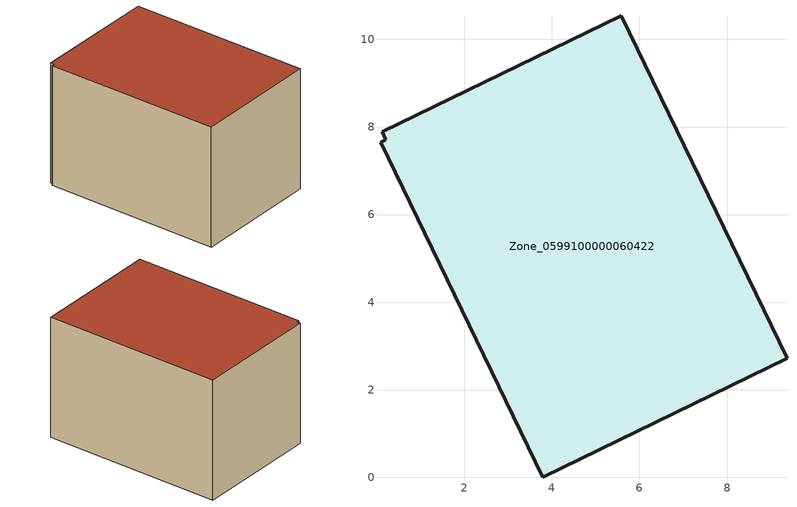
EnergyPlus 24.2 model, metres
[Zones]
Zone_0599100000060422
 floor ground (C_G): 0.12,7.89 5.58,10.54 9.37,2.72 3.79,0 0.08,7.66 0.2,7.71 z0
 wall outside (C_F): 9.37,2.72 5.58,10.54 0.12,7.89 0.2,7.71 0.08,7.66 3.79,0 9.37,2.72 z0:5.87
 roof outside (C_R): 5.58,10.54 0.12,7.89 0.2,7.71 0.08,7.66 3.79,0 9.37,2.72 z5.87
[BUILDING]
Pand.0599100000060422: North Axis=0; Terrain=City; Loads Convergence Tolerance Value=0.04; Temperature Convergence Tolerance Value=0.4; Solar Distribution=FullExterior; Maximum Number of Warmup Days=25; Minimum Number of Warmup Days=1
[Site:Location]
Rotterdam.The.Hague.AP_ZH_NLD Design_Conditions: Latitude=51.96; Longitude=4.45; Time Zone=1; Elevation=-4.5
[SITE:GROUNDTEMPERATURE:BUILDINGSURFACE]
18, 18, 18, 18, 18, 18, 18, 18, 18, 18, 18, 18
[MATERIAL] Thermal Absorptance=0.9; Solar Absorptance=0.7; Visible Absorptance=0.7
Name | Roughness | Thickness | Conductivity | Density | Specific Heat
G.TI.1946-1964 | MediumSmooth | 0.15 | 1 | 540 | 1210
F.TI.1946-1964 | Rough | 0.3 | 0.857143 | 1920 | 840
R.TI.1946-1964 | MediumRough | 0.2 | 0.277778 | 1500 | 1000
[CONSTRUCTION]
C_G: G.TI.1946-1964
C_F: F.TI.1946-1964
C_R: R.TI.1946-1964
[ZONE]
Zone_0599100000060422: Type=1; Multiplier=1; Ceiling Height=Autocalculate; Volume=Autocalculate; Floor Area=autocalculate; Part of Total Floor Area=Yes
[ZONEINFILTRATION:DESIGNFLOWRATE]
Infil_Zone_0599100000060422: Zone or ZoneList or Space or SpaceList=Zone_0599100000060422; Schedule=AlwaysOn; Design Flow Rate Calculation Method=Flow/Area; Flow Rate per Floor Area=0.003; Constant Term Coefficient=1; Temperature Term Coefficient=0; Velocity Term Coefficient=0; Velocity Squared Term Coefficient=0
[HVACTEMPLATE:ZONE:IDEALLOADSAIRSYSTEM]
Zone_0599100000060422: Maximum Heating Supply Air Temperature=50; Minimum Cooling Supply Air Temperature=13; Maximum Heating Supply Air Humidity Ratio=0.0156; Minimum Cooling Supply Air Humidity Ratio=0.0077; Heating Limit=NoLimit; Cooling Limit=NoLimit; Dehumidification Control Type=ConstantSensibleHeatRatio; Cooling Sensible Heat Ratio=0.7; Dehumidification Setpoint=60; Humidification Control Type=None; Humidification Setpoint=30; Outdoor Air Method=None; Outdoor Air Flow Rate per Person=0.00944; Outdoor Air Flow Rate per Zone Floor Area=0; Outdoor Air Flow Rate per Zone=0; Demand Controlled Ventilation Type=None; Outdoor Air Economizer Type=NoEconomizer; Heat Recovery Type=None; Sensible Heat Recovery Effectiveness=0.7; Latent Heat Recovery Effectiveness=0.65
[ZONECONTROL:THERMOSTAT]
ThermostatControl_Zone_0599100000060422: Zone or ZoneList=Zone_0599100000060422; Control Type Schedule=DualSetpointControlType; Control 1=Thermostat_Zone_0599100000060422; Temperature Difference Between Cutout And Setpoint=0
[THERMOSTATSETPOINT:DUALSETPOINT]
Thermostat_Zone_0599100000060422: Heating Setpoint Temperature Schedule=HeatingSetpoint_Zone_0599100000060422; Cooling Setpoint Temperature Schedule=CoolingSetpoint_Zone_0599100000060422
[SCHEDULE:COMPACT]
HeatingSetpoint_Zone_0599100000060422: Through: 12/31, For: AllDays, Until: 24:00, 21
CoolingSetpoint_Zone_0599100000060422: Through: 12/31, For: AllDays, Until: 24:00, 24
DualSetpointControlType: Through: 12/31, For: AllDays, Until: 24:00, 4
AlwaysOn: Through: 12/31, For: AllDays, Until: 24:00, 1
